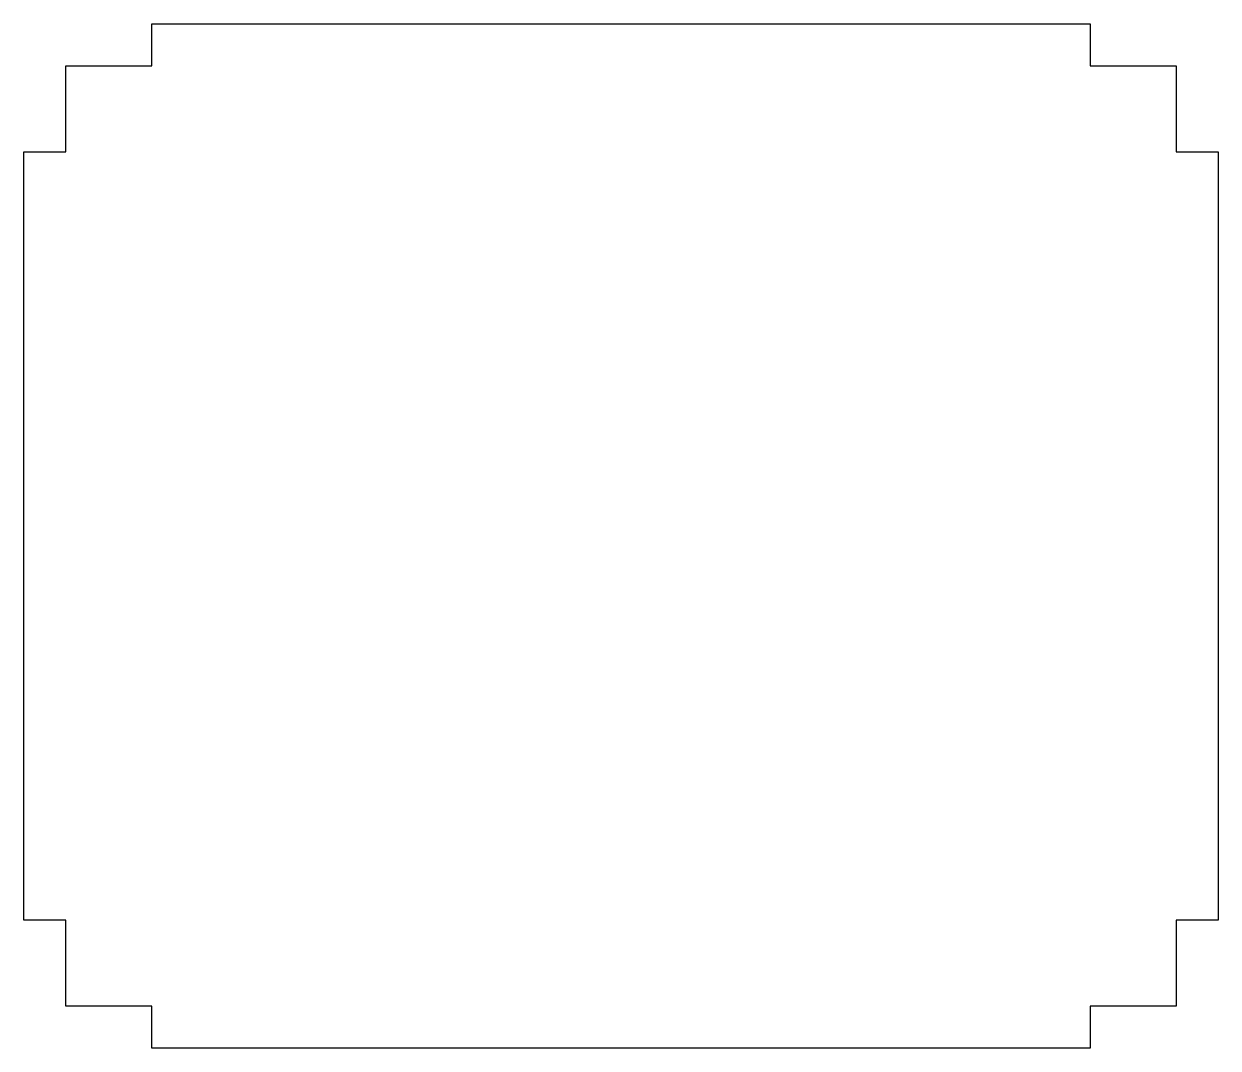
# Model space of a CAD drawing. Header units: millimetres. Extents: x 0 to 140, y 0 to 120.
import ezdxf

# ---------------------------------------------------------------- set-up
doc = ezdxf.new("R2010")
doc.units = ezdxf.units.MM

msp = doc.modelspace()

# ---------------------------------------------------------------- linework, layer by layer
at = {"color": 0}
msp.add_lwpolyline([(135.1, 4.9), (125, 4.9), (125, 0), (15, 0), (15, 4.9), (4.9, 4.9), (4.9, 15), (0, 15), (0, 105), (4.9, 105), (4.9, 115.1), (15, 115.1), (15, 120), (125, 120), (125, 115.1), (135.1, 115.1), (135.1, 105), (140, 105), (140, 15), (135.1, 15), (135.1, 4.9)], dxfattribs=at)

doc.saveas('drawing.dxf')
